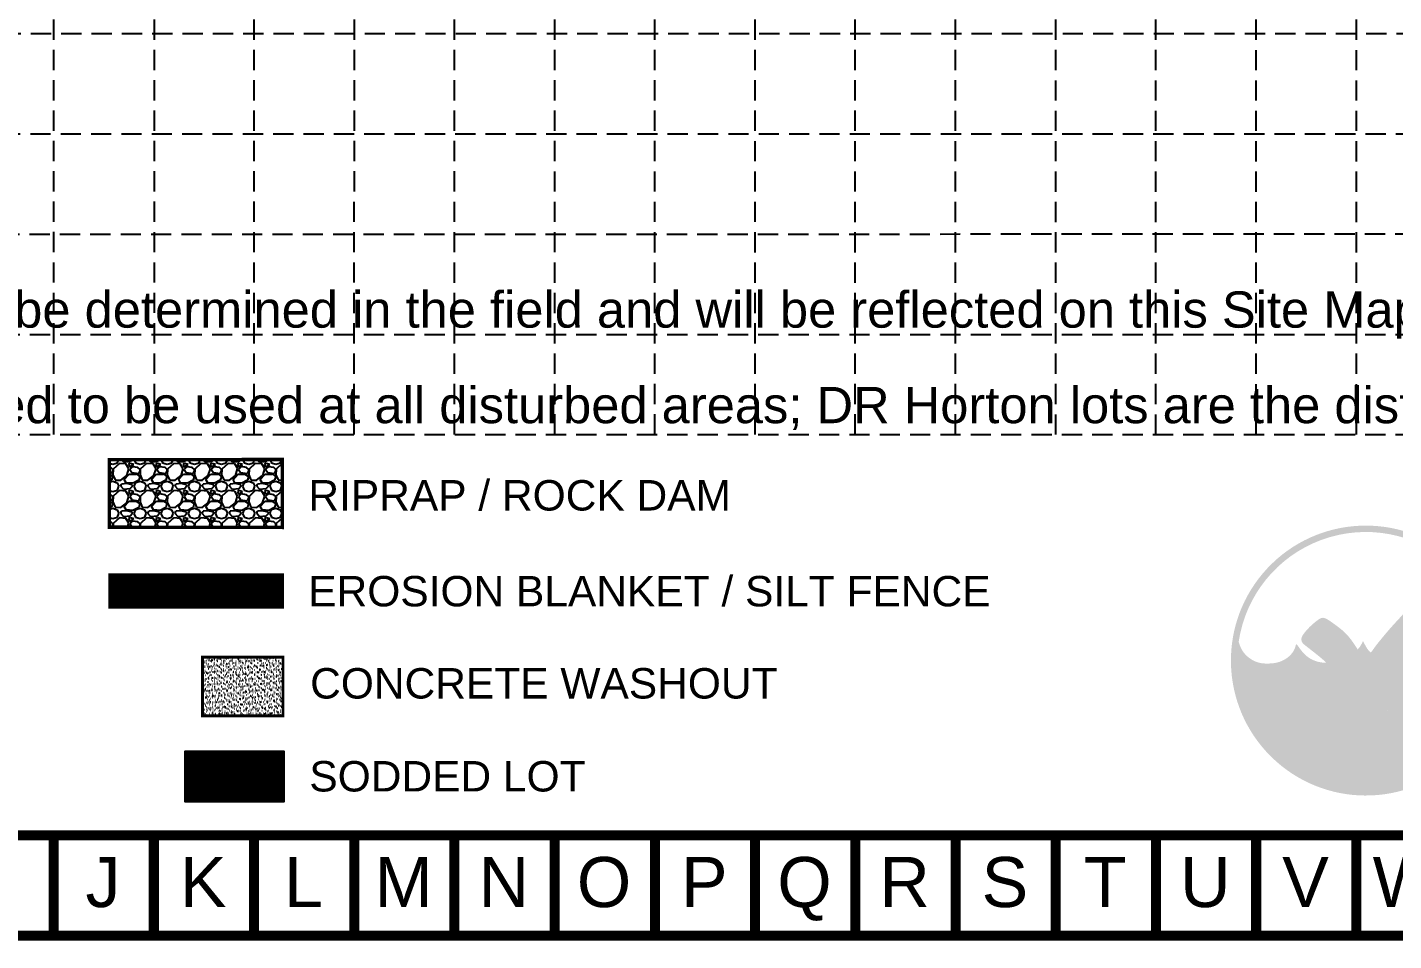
# Model space of a CAD drawing. Header units: feet. Extents: x 9681 to 12164, y 9191 to 13159.
# Drawn here: x 10287 to 11131, y 9191 to 9754 of the extents above; entities that cross this region are included whole.
import ezdxf
from ezdxf.enums import TextEntityAlignment as Align

# ---------------------------------------------------------------- set-up
doc = ezdxf.new("R2010")
doc.units = ezdxf.units.FT
doc.header["$MEASUREMENT"] = 0
doc.linetypes.add('ACAD_ISO02W100', pattern=[15, 12, -3])
doc.linetypes.add('DASHED', pattern=[0.75, 0.5, -0.25])
for name, color, linetype in [('BASE', 7, 'Continuous'), ('GRID', 254, 'DASHED'), ('LEGEND', 7, 'Continuous'), ('LOGO', 7, 'Continuous')]:
    doc.layers.add(name, color=color, linetype=linetype)
doc.styles.add("L200'", font='ARIAL.TTF', dxfattribs={"height": 0.001968503937008})
doc.styles.add('LOGO1', font='Rockeb.TTF', dxfattribs={"height": 25})
doc.styles.get("Standard").update_dxf_attribs({"font": 'ARIAL.TTF'})

# ---------------------------------------------------------------- blocks, each defined once
blk = doc.blocks.new('new logo')
at = {"layer": 'LOGO'}
h = blk.add_hatch(color=170, dxfattribs=at)
h.paths.add_polyline_path([(67.43436669341696, 44.06495050375229), (66.81727031464757, 44.70167314117548), (66.34759300670575, 45.24871552113716), (65.95874712728695, 45.76277899560289), (65.54078662706208, 46.40050941648764), (65.08612476668773, 47.19492139836989), (64.70113373003574, 47.94422620974046), (64.44141546083708, 48.47074545438991), (64.18003349695849, 49.01998634387367), (63.92098936547465, 49.58261258440202), (63.6682845934565, 50.14928788218049), (63.30552985964837, 50.98953756014684), (62.89859761464729, 52.00243083117616), (62.60400666336646, 52.78175668539184), (62.42417668476132, 53.26591190984448), (62.24678750192613, 53.74665256926652), (62.06786332863993, 54.22911497861305), (61.88342837862567, 54.71843545258378), (61.68950686567321, 55.2197503059967), (61.4827813413195, 55.73694226147975), (61.26256770815707, 56.26887967291231), (61.02884020654878, 56.81317730207501), (60.78157307685962, 57.36744991067597), (60.52074055945874, 57.92931226046053), (60.24631689470964, 58.49637911316206), (59.95827632297982, 59.06626523051099), (59.65659308463501, 59.63658537425088), (59.3416321735842, 60.20484373026582), (59.01532159789453, 60.76810218123236), (58.6799801192025, 61.32331203391432), (58.3379264991172, 61.86742459515189), (57.9914794992541, 62.39739117173454), (57.64295788122798, 62.91016307050261), (57.29468040666574, 63.40269159823174), (56.94896583717944, 63.87192806175513), (56.60723359717987, 64.31598082444403), (56.26730576222268, 64.73758647593519), (55.92610507067366, 65.14063866240346), (55.58055426086842, 65.52903103006852), (55.22757607117396, 65.90665722511926), (54.9126051837896, 66.22792855343505), (53.98474923276208, 66.22392463968349), (52.91935473147748, 66.33375111955394), (52.04874471761245, 66.4993716715878), (51.45011962709592, 66.64023227897499), (50.85193002856155, 66.81070941426977), (50.26481018131447, 67.01079234973318), (49.40992799193167, 67.35157784155643), (48.3329395550372, 67.91026301180835), (47.34101233286085, 68.55542070056424), (46.46296196937502, 69.26102107178544), (45.68643649099863, 70.02079119136823), (45.01202490568178, 70.79153725351765), (44.44008028801755, 71.52497525594475), (43.97886091477088, 72.15986743717161), (43.60347455952439, 72.68781708521738), (43.41620928306976, 72.94944009090233), (43.24774262082501, 73.17938984119965), (43.09743982611418, 73.37507449544043), (42.9646661522558, 73.53390221296259), (42.84878685255018, 73.65328115311956), (42.74916718031105, 73.73061947525261), (42.66479761842852, 73.76431490947962), (42.59316956812121, 73.7567234689944), (42.53139966018414, 73.71119073776094), (42.47660452541622, 73.6310622997409), (42.42590079461446, 73.5196837389), (42.37640509857643, 73.38040063919942), (42.32523406810016, 73.21655858460429), (42.18740513615103, 72.75888563756033), (41.9561405499642, 72.09962313388846), (41.66608672612888, 71.46126635301924), (41.36256217905955, 70.91088931154997), (40.98234426668064, 70.34156167859325), (40.52959921450034, 69.77016933868441), (40.00710580747565, 69.20913366960873), (39.42073781525401, 68.67318155444761), (38.76733691974717, 68.16520233464908), (38.06020221094273, 67.69536139802466), (37.31141319165186, 67.27180832507686), (36.53086855624228, 66.9013660366739), (35.7266652119053, 66.59112174628109), (34.8775898898285, 66.33766254426297), (33.96471368767628, 66.13898742422887), (32.9696955435727, 65.99329355418975), (31.88552928309441, 65.89972003686813), (30.76230547830553, 65.86273758586069), (29.64758253108041, 65.886090426044), (28.59288020978843, 65.97300087012624), (27.62092577485564, 66.12788351642136), (26.70698802858133, 66.3583279528583), (25.82758973239296, 66.67162418715145), (24.95177438938353, 67.07839124410654), (24.07515788133036, 67.58058168412566), (23.20857836784927, 68.17938713089006), (22.36391152967511, 68.8763094930971), (21.7616092695706, 69.46828349712935), (21.36769293559285, 69.89325159939867), (20.98402724501648, 70.35748361600162), (20.60977056628674, 70.87530425656485), (20.24408126783506, 71.46103823074264), (19.88611771809662, 72.12901024816485), (19.53503828550737, 72.8935450184745), (19.19000133850624, 73.76896725131971), (18.85016524552902, 74.76960165632786, -0.5957293136125847), (106.2760018091266, 106.7690969764611), (106.9679614989142, 107.4753717020492), (107.5327926264651, 108.0469837077307), (108.124928434447, 108.6401773555095, 37.93689005444305), (112.2907738164504, 104.5271438098485), (112.0546076328307, 104.2433409431268), (111.5731487816534, 103.6578336487268), (111.0873445282813, 103.0594449152591), (110.6126561216261, 102.4669366033749, -0.1464490997537612), (123.5658980036522, 75.0115671436976), (123.3349923606713, 74.47376829140873), (123.1291051774695, 73.97188437763369), (122.9433322335571, 73.50344305051613), (122.7727693084335, 73.06597195819793), (122.5123845942693, 72.40147500678552), (122.2195395709546, 71.71963953517505), (121.8957323383262, 71.10101739245839), (121.5237119631842, 70.52655194987696), (121.1120833209235, 70.00057737901193), (120.6583746577888, 69.507074021287), (120.15464929184, 69.02581192192497), (119.6161603830326, 68.56842091936846), (119.0420197112352, 68.13515120280962), (118.4369654662469, 67.73157477249347), (117.8062374313091, 67.3634495545318), (117.1494093773818, 67.03227123339276), (116.4671469577158, 66.73978949165434), (115.7601364393429, 66.48761029899576), (115.0306805711897, 66.27747441220784), (114.2757117860822, 66.10669382007117), (113.5036154913782, 65.97449770333924), (112.7173679294679, 65.87885508456277), (111.9171135744071, 65.81808749420216), (111.1145759637656, 65.796209711335), (110.2926843491149, 65.81749151192955), (109.4438866150237, 65.88697564290717), (108.5592379990756, 66.01003968852433), (107.6559564733101, 66.18992765825325), (106.7546399369435, 66.42984721920612), (105.8779007880649, 66.73241414725732), (105.0505526879971, 67.09819889583792), (104.2599800678055, 67.53461090203153), (103.5049819851237, 68.03966156371558), (102.7780132208396, 68.61410760003942), (102.0708276406548, 69.25921263170815), (101.3959926163454, 69.95666617422135), (100.7782775780731, 70.67606369508471), (100.2440906352645, 71.38384965795733), (99.83080780760123, 72.0234222075533), (99.54859959119621, 72.51562396157593), (99.39520320410048, 72.78967265948302), (99.25793088232251, 73.03217780000861), (99.13411420205595, 73.2378632136269), (99.02108473956305, 73.401452730616), (98.91617407108893, 73.51767018131213), (98.8169408747766, 73.58297920914278), (98.72185223633616, 73.60080270994654), (98.62960234337062, 73.57630339266143), (98.53888538348376, 73.51464396622744), (98.44839554427756, 73.42098713958094), (98.35682701335786, 73.30049562166616), (98.26287397832606, 73.15833212141877), (98.1652306267796, 72.9996593477745), (98.06261952859307, 72.82891193461546), (97.79983968486118, 72.39079616507328), (97.42327894307508, 71.80553211346407), (96.9312777515288, 71.14344193540917), (96.40926811780294, 70.54934242615306), (95.93412035989692, 70.06345094723775), (95.40824280853374, 69.58066275045306), (94.83537818133371, 69.11040134850691), (94.20692182474816, 68.64871508821346), (93.51950436091823, 68.19455109088469), (92.75406026929855, 67.73695848420076), (91.90117558088293, 67.27553909696726), (90.95032292370638, 66.85397279983155), (90.07647782476276, 66.57111373836656), (89.39382962908115, 66.38902740274668), (88.62141737041605, 66.22333800502994), (87.78423330278727, 66.08293933246938), (87.59057393187456, 65.60777853226546), (87.3753746857553, 65.06713114382197), (87.13245380379539, 64.44801874827276), (86.86338529637125, 63.75526875819214), (86.57184078500437, 62.998549351198), (86.2614918912019, 62.18752870482037), (85.93601023648502, 61.33187499675265), (85.59906744238714, 60.44125640467875), (85.25433513039641, 59.52534110599261), (84.90548492201673, 58.59379727841343), (84.55606134417532, 57.65609807038112), (84.2091005451449, 56.72093651322773), (83.8675115786195, 55.79681060898379), (83.53420349828001, 54.89221835999744), (83.21208535781577, 54.01565776830104), (82.90406621090123, 53.17562683606582), (82.61305511121752, 52.38062356543943), (82.34196111244462, 51.63914595857064), (82.09252175293122, 50.95739864046536), (81.86178850970825, 50.33241272759741), (81.64564134445098, 49.7589259592617), (81.32963430755916, 48.94886293952462), (80.9412426263749, 48.06105599693488), (80.54037206296083, 47.28885896313069), (80.09592498895096, 46.5810959206682), (79.62133804389664, 45.93962171778718), (79.12756072025407, 45.35785767002606), (78.60977001874537, 44.81173218146557), (78.0957882302973, 44.31956637071904), (77.57382638054932, 43.87398496828868), (77.0357597050702, 43.47334619232417), (76.48194786247095, 43.12228223224973), (75.90124655604237, 42.81417741467305), (75.3106815282133, 42.55154280236312), (74.58366328760222, 42.28216008004922), (73.73908163168099, 42.05437331524517), (72.97053126229346, 41.93723094778763), (72.24918366707865, 41.93159571371704), (71.55494511044384, 42.03646270485237), (70.87218960120978, 42.22203190639307), (70.06471900157179, 42.49513914490707), (69.36462657246483, 42.76622440454949), (68.67384260157215, 43.10731365066789), (68.0442108860004, 43.53242614326422)])
h.paths.add_polyline_path([(71.75783472236084, 72.04206697911447), (70.70049310291822, 73.89511549806943), (70.06608235929053, 75.22801285548928), (69.69194860993228, 74.28523172807402), (68.66713680480507, 72.59473187652603), (67.850266856793, 71.67209925217195), (67.9474074481147, 71.51096224118541), (68.11238292841989, 71.23827576818113), (68.26649697462508, 70.98747899707817), (68.41109201880249, 70.75924264153785), (68.54751049296983, 70.55423741532064), (68.67704397847876, 70.37266656501609), (68.80078065388147, 70.21286346861639), (68.91975784705497, 70.0726940369892), (69.03501288585986, 69.9500241809921), (69.14758309817643, 69.84271981147543), (69.25850581186532, 69.74864683931028), (69.36881835478712, 69.66567117535025), (69.47955805482488, 69.59165873044944), (69.59156901126656, 69.52478028442061), (69.70492240915104, 69.46442609284867), (69.81949620490661, 69.41029128028048), (69.93516835500478, 69.3620709712504), (70.05181681589484, 69.31946029029396), (70.16931954403539, 69.28215436195741), (70.28755449587226, 69.24984831077748), (70.40639962786437, 69.22223726128878), (70.52567187938283, 69.19908747527042), (70.64494412151444, 69.1804497634353), (70.7637282082433, 69.1664460737374), (70.88153599358074, 69.15719835412455), (70.99787933152011, 69.1528285525495), (71.11227007604515, 69.1534586169627), (71.22422008117414, 69.15921049531464), (71.33324120090253, 69.17020613555701), (71.43903851308852, 69.1865471609807), (71.54208999110216, 69.20825389624633), (71.64306683217809, 69.23532634135617), (71.74264023352437, 69.26776449630322), (71.84148139238494, 69.30556836109159), (71.94026150598057, 69.3487379357217), (72.03965177154956, 69.39727322018929), (72.14032338632887, 69.45117421450433), (72.24280517434593, 69.51049173123334), (72.34705646696818, 69.57547983326789), (72.45289422233806, 69.64644339605266), (72.56013539865181, 69.72368729507588), (72.66859695405896, 69.80751640578043), (72.77809584672511, 69.89823560363229), (72.8884490348193, 69.99614976408779), (72.99947347651346, 70.10156376261341), (73.11119969287023, 70.21491458401296), (73.22451245653164, 70.33716765050342), (73.2995113275544, 70.42267640194606), (72.52237915315533, 71.08303327204095)], flags=17)
blk.add_hatch(color=240, dxfattribs=at).paths.add_polyline_path([(117.7275464865586, 117.3027082276994), (118.856122858432, 118.1622653920398), (119.8175370652333, 118.8788077423613), (120.630613527794, 119.4688287864882), (121.3141766669458, 119.9488220322447), (121.887050903521, 120.3352809874572), (122.3680606583507, 120.6446991599494), (122.7760303522674, 120.893570057547), (123.1297844061022, 121.0983871880733), (123.4457268136922, 121.2734591501921), (123.7305798608924, 121.4243549059119), (123.9886454065629, 121.5544585080798), (124.2242253095635, 121.6671540095417), (124.4416214287543, 121.7658254631443), (124.645135622995, 121.8538569217338), (124.8390697511454, 121.9346324381575), (125.0277256720659, 122.0115360652617), (125.2145255528055, 122.0872760623933), (125.3993727931717, 122.1618575149053), (125.5812911011602, 122.234609714651), (125.7593041847688, 122.3048619534844), (125.9324357519937, 122.3719435232587), (126.0997095108316, 122.4351837158276), (126.2601491692787, 122.4939118230444), (126.4127784353319, 122.5474571367632), (126.5569261086302, 122.5953115451744), (126.6931413553826, 122.6376173218184), (126.8222784334409, 122.6746793365725), (126.9451916006569, 122.7068024593136), (127.0627351148819, 122.7342915599192), (127.175763233967, 122.7574515082672), (127.2851302157646, 122.7765871742343), (127.3916903181256, 122.7920034276974), (127.4960944023863, 122.8039746515471), (127.5981797438179, 122.8126532807217), (127.6975802211762, 122.8181612631721), (127.7939297132164, 122.820620546849), (127.8868620986945, 122.820153079704), (127.9760112563667, 122.8168808096874), (128.061011064988, 122.81092568475), (128.1414954033139, 122.8024096528434), (128.2171693413858, 122.7914241749303), (128.2880227143891, 122.777938764023), (128.354116548793, 122.7618924461462), (128.4155118710688, 122.7432242473247), (128.4722697076865, 122.7218731935825), (128.5244510851164, 122.697778310944), (128.5721170298294, 122.6708786254345), (128.6153285682951, 122.6411131630782), (128.6541670660097, 122.6083904619811), (128.6887952445701, 122.5724971085757), (128.7193961645978, 122.5331892013773), (128.7461528867161, 122.4902228388999), (128.7692484715464, 122.4433541196574), (128.7888659797108, 122.3923391421651), (128.805188471832, 122.3369340049375), (128.8183990085321, 122.2768948064879), (128.8285992911996, 122.2121300830623), (128.8355655842944, 122.1431581218276), (128.8389927930423, 122.0706496476807), (128.8385758226686, 121.9952753855199), (128.8340095784005, 121.9177060602423), (128.8249889654632, 121.8386123967453), (128.8112088890823, 121.7586651199266), (128.7923642544849, 121.6785349546833), (128.7681601348433, 121.5985775899846), (128.7383422751181, 121.5178885710824), (128.7026665882169, 121.4352484073006), (128.6608889870466, 121.3494376079612), (128.6127653845153, 121.259236682389), (128.5580516935308, 121.1634261399059), (128.4965038269989, 121.0607864898364), (128.427877697829, 120.9500982415031), (128.3518885424427, 120.830456938297), (128.2680888913232, 120.702218259881), (128.1759905984682, 120.5660529199849), (128.0751055178774, 120.4226316323384), (127.9649455035485, 120.2726251106725), (127.8450224094795, 120.1167040687168), (127.7148480896686, 119.9555392202012), (127.5739343981146, 119.7898012788562), (127.4208880677433, 119.6191548878166), (127.2506953471919, 119.439240407837), (127.0574373640243, 119.2446921290758), (126.8351952458058, 119.0301443416919), (126.5780501201003, 118.7902313358452), (126.2800831144727, 118.519587401694), (125.9353753564876, 118.212846829398), (125.5380079737093, 117.8646439091154), (125.0847538047787, 117.4716996396829), (124.5831525326367, 117.0390818546446), (124.0434355513021, 116.573945096223), (123.4758342547917, 116.0834439066393), (122.8905800371231, 115.5747328281157), (122.297904292315, 115.0549664028733), (121.7080384143838, 114.5312991731342), (121.1312137973477, 114.0108856811202), (120.5753530254802, 113.4991629051244), (120.0391434440805, 112.9946975677256), (119.5189635887019, 112.4943388275747), (119.0111919948999, 111.9949358433221), (118.512207198229, 111.4933377736176), (118.0183877342437, 110.9863937771123), (117.5261121384985, 110.4709530124555), (117.0317589465482, 109.943864638299), (116.5325917186848, 109.4028925532109), (116.0294141141492, 108.8494596154325), (115.5239148169219, 108.2859034231245), (115.0177825109816, 107.7145615744462), (114.512705880307, 107.1377716675582), (114.0103736088782, 106.55787130062), (113.5124743806737, 105.9771980717919), (113.0206968796724, 105.398089579233), (112.535773019558, 104.8215613895478), (112.0546076328235, 104.2433409431114), (111.5731487816682, 103.6578336487437), (111.087344528289, 103.0594449152644), (110.5931429348845, 102.4425801514926), (110.0864920636517, 101.8016447662478), (109.5633399767888, 101.1310441683494), (109.0196347364944, 100.4251837666165), (108.4528520536541, 99.68055490148154), (107.8665782339146, 98.90199263982694), (107.2659272316107, 98.09641798014735), (106.6560130010771, 97.27075192093707), (106.041949496648, 96.43191546069195), (105.4288506726588, 95.58682959790625), (104.8218304834441, 94.74241533107462), (104.2260028833388, 93.90559365869251), (103.6450933100737, 93.08135395497999), (103.0772731349623, 92.2669590970622), (102.5193252127148, 91.4577403377894), (101.9680323980407, 90.64902893001238), (101.4201775456498, 89.83615612658176), (100.8725435102519, 89.01445318034769), (100.3219131465568, 88.1792513441606), (99.76506930927373, 87.32588187087154), (99.20011762252645, 86.45164430202357), (98.63045478808955, 85.56171133392846), (98.06080027715238, 84.66322395159091), (97.49587356090352, 83.76332314001539), (96.9403941105311, 82.86914988420631), (96.39908139722446, 81.98784516916822), (95.87665489217237, 81.12654997990532), (95.37783406656231, 80.29240530142249), (94.9057816356984, 79.49028695228677), (94.4574332913395, 78.71601008531499), (94.02816796935967, 77.96312468688703), (93.61336460563268, 77.22518074338282), (93.20840213603184, 76.49572824118198), (92.80865949643062, 75.76831716666429), (92.40951562270382, 75.03649750620951), (92.00634945072402, 74.2938192461974), (91.59635460365935, 73.53676183657637), (91.18398345385448, 72.77352258156918), (90.77550306094767, 72.01522824896841), (90.3771804845778, 71.27300560656496), (89.99528278438304, 70.55798142215119), (89.63607702000206, 69.88128246351818), (89.30583025107393, 69.25403549845802), (89.01080953723573, 68.68736729476308), (88.75475175398564, 68.18732075681453), (88.53127304025173, 67.73960333535908), (88.33145935082166, 67.32483861773281), (88.14639664048096, 66.92365019127243), (87.96717086401762, 66.5166616433145), (87.78486797621825, 66.08449656119501), (87.59057393187051, 65.6077785322511), (87.37537468576011, 65.06713114381894), (87.13245380379628, 64.44801874828043), (86.86338529637261, 63.75526875819987), (86.57184078500377, 62.99854935118558), (86.26149189120565, 62.18752870484765), (85.93601023649326, 61.33187499679474), (85.59906744238144, 60.44125640463685), (85.25433513038591, 59.52534110598192), (84.90548492202183, 58.59379727843982), (84.55606134416526, 57.65609807037642), (84.20910054513502, 56.72093651318284), (83.86751157861364, 55.79681060900746), (83.53420349828001, 54.89221835999744), (83.21208535781577, 54.01565776830104), (82.90406621090123, 53.17562683606582), (82.61305511121752, 52.38062356543943), (82.34196111244462, 51.63914595857064), (82.09252175293197, 50.95739864046838), (81.8617885097039, 50.33241272759137), (81.64564134445249, 49.75892595926027), (81.4399602188698, 49.23167607479544), (81.24062509464824, 48.74540081351763), (81.04351593348017, 48.29483791474697), (80.8445126970584, 47.87472511780437), (80.63949534707427, 47.47980016200992), (80.42522130584528, 47.10548628511476), (80.20195783818424, 46.74994871858988), (79.97084966952849, 46.4120381923376), (79.73304152531583, 46.09060543625885), (79.48967813098315, 45.78450118025556), (79.24190421196806, 45.49257615422941), (78.99086449370807, 45.21368108808169), (78.73770370164038, 44.94666671171449), (78.48326390585913, 44.69059562563495), (78.22717655508339, 44.44537791277162), (77.96877044269002, 44.21113552665973), (77.70737436205489, 43.98799042083338), (77.44231710655389, 43.77606454882772), (77.17292746956284, 43.57547986417708), (76.89853424445882, 43.38635832041636), (76.61846622461766, 43.20882187107959), (76.33244882693435, 43.04296198178361), (76.04179396238203, 42.88874816647122), (75.7482101654521, 42.74611945116668), (75.45340597063831, 42.61501486189507), (75.15908991243117, 42.49537342468051), (74.86697052532335, 42.38713416554729), (74.57875634380659, 42.29023611052064), (74.29615590237415, 42.20461828562453), (74.02049128307635, 42.13027052852988), (73.75153875820025, 42.06738592349241), (73.48868814759331, 42.01620836641374), (73.23132927110103, 41.97698175319603), (72.97885194857076, 41.94994997974109), (72.73064599984875, 41.93535694195066), (72.48610124478127, 41.93344653572655), (72.24460750321475, 41.94446265697114), (72.00556476137741, 41.96839514149325), (71.76841367102057, 42.00421758473334), (71.53260505027869, 42.05064952203928), (71.29758971728518, 42.10641048875873), (71.06281849017242, 42.17022002023985), (70.82774218707533, 42.24079765183014), (70.59181162612629, 42.31686291887772), (70.35447762545914, 42.39713535673006), (70.11544525041805, 42.48074099855803), (69.87543655519015, 42.56843186882366), (69.63542784117315, 42.66136648981212), (69.39639540976523, 42.76070338380796), (69.15931556236413, 42.86760107309656), (68.92516460036782, 42.98321807996254), (68.69491882517374, 43.1087129266907), (68.46955453818066, 43.24524413556669), (68.24980396621831, 43.39361454176743), (68.03542303785268, 43.55320423204168), (67.82592360708252, 43.72303760603156), (67.62081752790536, 43.90213906337768), (67.41961665431924, 44.08953300372211), (67.2218328403232, 44.28424382670613), (67.02697793991493, 44.48529593197097), (66.83456380709288, 44.69171371915869), (66.64385821815819, 44.90364961390109), (66.45315263861721, 45.12576814579546), (66.26049445628064, 45.36386187042881), (66.06393105895842, 45.62372334338948), (65.86150983446021, 45.91114512026489), (65.65127817059505, 46.23191975664297), (65.43128345517377, 46.59183980811157), (65.1995730760057, 46.9966978302576), (64.95518677744631, 47.44976490377105), (64.70113373003153, 47.94422620974627), (64.44141546084322, 48.47074545437947), (64.18003349696315, 49.01998634386626), (63.9209893654736, 49.58261258440345), (63.668284593455, 50.1492878821863), (63.4259207079901, 50.71067594341134), (63.19789923615991, 51.25744047427476), (62.98689215282732, 51.78265728240654), (62.79025322397462, 52.28905058117356), (62.60400666336525, 52.78175668537725), (62.42417668476207, 53.26591190981914), (62.24678750192883, 53.74665256929983), (62.06786332862823, 54.22911497862105), (61.88342837862447, 54.71843545258407), (61.68950686568012, 55.21975030598952), (61.48278134132551, 55.73694226146134), (61.26256770815977, 56.26887967291119), (61.02884020654923, 56.8131773020725), (60.78157307685932, 57.36744991068013), (60.52074055945679, 57.9293122604677), (60.24631689470753, 58.49637911316869), (59.95827632297757, 59.06626523051729), (59.65659308463306, 59.63658537424784), (59.34163217358255, 60.20484373027323), (59.01532159790098, 60.76810218122413), (58.67998011920746, 61.32331203391162), (58.33792649911885, 61.86742459514583), (57.9914794992541, 62.39739117173733), (57.64295788123098, 62.91016307049655), (57.29468040666679, 63.40269159823341), (56.94896583718019, 63.87192806175896), (56.60723359717792, 64.31598082444762), (56.26730576222359, 64.7375864759319), (55.9261050706693, 65.14063866240818), (55.58055426086842, 65.5290310300735), (55.2275760711729, 65.90665722512429), (54.86409323993595, 66.27741089375722), (54.48702850550954, 66.64518568216901), (54.09330460624609, 67.01387523655647), (53.68082356150884, 67.38654423530383), (53.25140451470222, 67.76294148554769), (52.80784589023951, 68.14198682661163), (52.35294611253534, 68.5226000978208), (51.88950360600402, 68.90370113849923), (51.42031679505885, 69.28420978797018), (50.94818410411504, 69.6630458855588), (50.47590395758662, 70.0391292705882), (50.00648537882899, 70.4110705693207), (49.54377978696898, 70.77624355576317), (49.09184920007285, 71.13171279086045), (48.6547556362082, 71.47454283555705), (48.23656111344187, 71.80179825079736), (47.84132764984209, 72.11054359752555), (47.47311726347537, 72.39784343668713), (47.13599197240981, 72.66076232922555), (46.83286897533033, 72.89737235565048), (46.56208619339385, 73.10977567472995), (46.32083672837526, 73.30108196479597), (46.10631368204923, 73.47440090418132), (45.91571015619051, 73.63284217121839), (45.74621925257425, 73.77951544423946), (45.59503407297487, 73.91753040157654), (45.45934771916782, 74.04999672156322), (45.33674992270935, 74.17965823774782), (45.2264169342859, 74.30779540454532), (45.12792163436678, 74.43532283158842), (45.04083690342055, 74.56315512850861), (44.96473562191534, 74.6922069049383), (44.8991906703203, 74.82339277050946), (44.84377492910445, 74.95762733485364), (44.79806127873545, 75.09582520760294), (44.76165310508944, 75.23859612851243), (44.73427581566628, 75.38533035782692), (44.71568532337493, 75.53511328591483), (44.70563754112163, 75.68703030314389), (44.70388838181411, 75.84016679988252), (44.71019375835998, 75.99360816649838), (44.72430958366668, 76.14643979335969), (44.74599177064181, 76.29774707083408), (44.77524031145622, 76.4471031820242), (44.81303151533679, 76.59603248097002), (44.86058577077377, 76.74654711444543), (44.91912346625757, 76.90065922922423), (44.98986499027896, 77.06038097208065), (45.07403073132802, 77.22772448978878), (45.1728410778952, 77.40470192912275), (45.28751641847076, 77.59332543685647), (45.41903518230023, 77.79517587032498), (45.56740796164717, 78.0101089291054), (45.73240338952992, 78.23754902333758), (45.91379009896669, 78.47692056315873), (46.11133672297642, 78.72764795870825), (46.32481189457702, 78.9891556201244), (46.55398424678684, 79.260867957546), (46.79862241262545, 79.54220938111129), (47.05824459205352, 79.83232300359069), (47.3313672528085, 80.12922674828161), (47.61625642957048, 80.43065724111409), (47.91117815702013, 80.73435110801711), (48.21439846983814, 81.03804497492004), (48.52418340270444, 81.33947546775227), (48.8387989902991, 81.63637921244344), (49.15651126730328, 81.92649283492261), (49.47535872026781, 82.20767166028935), (49.79246964322187, 82.47824581032097), (50.10474478206734, 82.73666410596525), (50.40908488270492, 82.98137536816907), (50.70239069103423, 83.21082841788035), (50.98156295295778, 83.42347207604658), (51.24350241437489, 83.61775516361473), (51.48510982118717, 83.79212650153255), (51.70427027488391, 83.94557798766928), (51.90280629931225, 84.07927382758365), (52.08352477390927, 84.19492130375548), (52.24923257811026, 84.29422769866574), (52.40273659135158, 84.37890029479485), (52.54684369307001, 84.45064637462266), (52.68436076270159, 84.51117322063041), (52.81809467968193, 84.56218811529743), (52.95038450864351, 84.60509346936658), (53.08169805499585, 84.64007220662563), (53.2120353093442, 84.66700237912278), (53.34139626229558, 84.68576203890751), (53.46978090445403, 84.69622923802928), (53.59718922642596, 84.69828202853662), (53.72362121881661, 84.69179846247872), (53.84907687223136, 84.6766565919045), (53.9736782176905, 84.65286657821318), (54.09803544787397, 84.62096702020125), (54.22288079587558, 84.58162862601492), (54.34894649478987, 84.53552210380064), (54.47696477771051, 84.48331816170526), (54.60766787773295, 84.42568750787507), (54.74178802795025, 84.3633008504564), (54.88005746145695, 84.29682889759565), (55.023554187304, 84.22639359259034), (55.17473931836494, 84.14992181934488), (55.33641974347116, 84.06479169691335), (55.51140235145363, 83.96838134435103), (55.70249403114318, 83.85806888071312), (55.91250167136956, 83.73123242505457), (56.14423216096419, 83.58525009642989), (56.40049238875743, 83.41750001389423), (56.68312791383457, 83.22622880619889), (56.9901389762968, 83.01315714087693), (57.31856448650024, 82.78087419515799), (57.66544335480027, 82.53196914627173), (58.02781449155314, 82.26903117144721), (58.40271680711409, 81.99464944791387), (58.78718921183891, 81.71141315290157), (59.17827061608419, 81.42191146363916), (59.57317873043488, 81.1282316322839), (59.96984646639984, 80.83045321070304), (60.36638553571825, 80.52815382569213), (60.76090765012812, 80.22091110404486), (61.15152452136923, 79.90830267255652), (61.53634786117956, 79.58990615802202), (61.91348938129804, 79.26529918723648), (62.28106079346384, 78.93405938699453), (62.63768656266215, 78.59578867782801), (62.98404216687008, 78.25018615521458), (63.32131583730984, 77.89697520837038), (63.65069580520515, 77.53587922651002), (63.97337030177866, 77.1666215988484), (64.29052755825393, 76.78892571460105), (64.60335580585436, 76.40251496298316), (64.91304327580204, 76.00711273321025), (65.22025472228717, 75.6030677709222), (65.52356099136455, 75.19323024746238), (65.82100945205454, 74.78107569060045), (66.11064747337849, 74.37007962810488), (66.39052242435665, 73.9637175877447), (66.65868167401088, 73.5654650972889), (66.91317259136085, 73.17879768450626), (67.15204254542789, 72.80719087716608), (67.37388808240246, 72.45365273403007), (67.57950245715139, 72.11932143783548), (67.77022810171223, 71.8048677023128), (67.94740744812056, 71.51096224119124), (68.11238292841477, 71.23827576820095), (68.26649697462943, 70.98747899707297), (68.41109201880295, 70.75924264153647), (68.54751049297073, 70.55423741532175), (68.67704397847606, 70.3726665650144), (68.8007806538806, 70.21286346861726), (68.91975784705332, 70.07269403699033), (69.0350128858621, 69.95002418099124), (69.14758309817569, 69.84271981147897), (69.25850581186185, 69.74864683931276), (69.36881835478923, 69.6656711753505), (69.47955805482562, 69.59165873045109), (69.59156901127, 69.52478028442036), (69.70492240914609, 69.46442609285066), (69.81949620490661, 69.41029128028023), (69.93516835500598, 69.36207097124847), (70.05181681589784, 69.31946029029453), (70.16931954403569, 69.28215436195691), (70.28755449587302, 69.24984831077501), (70.40639962786437, 69.22223726128796), (70.52567187938642, 69.19908747526955), (70.64494412151414, 69.1804497634353), (70.763728208246, 69.16644607373684), (70.88153599357999, 69.1571983541248), (70.99787933151426, 69.1528285525495), (71.11227007604741, 69.1534586169627), (71.2242200811776, 69.15921049531495), (71.33324120090313, 69.17020613555725), (71.43903851309392, 69.18654716098213), (71.54208999110831, 69.20825389624798), (71.64306683217418, 69.23532634135452), (71.74264023352272, 69.26776449630268), (71.84148139238224, 69.30556836109133), (71.94026150598253, 69.34873793572115), (72.03965177155254, 69.39727322019145), (72.1403233863227, 69.45117421450323), (72.2428051743446, 69.51049173123249), (72.34705646696187, 69.57547983326401), (72.45289422234197, 69.64644339605822), (72.56013539865076, 69.723687295077), (72.66859695405596, 69.80751640578043), (72.77809584672346, 69.89823560363033), (72.88844903482081, 69.99614976408692), (72.9994734765139, 70.101563762612), (73.11119969286753, 70.21491458401545), (73.2245124565336, 70.33716765050676), (73.340510103062, 70.46942049364407), (73.46029096800268, 70.61277064498572), (73.58495338690443, 70.76831563609), (73.71559569531809, 70.93715299851533), (73.85331622879232, 71.12038026382031), (73.99921332287721, 71.31909496356263), (74.15432429604716, 71.53413040874128), (74.31944239847087, 71.76526302811217), (74.49529986324391, 72.01200502987199), (74.68262892345997, 72.27386862221692), (74.8821618122136, 72.55036601334312), (75.09463076259829, 72.84100941144688), (75.32076800770935, 73.14531102472472), (75.56130578064, 73.46278306137194), (75.8168297639008, 73.79310603711544), (76.08733943766444, 74.1366336977958), (76.37268773151916, 74.49388809678462), (76.67272757505367, 74.86539128745292), (76.9873118978556, 75.25166532317053), (77.31629362951413, 75.65323225730936), (77.65952569961809, 76.07061414324019), (78.01686103775484, 76.50433303433374), (78.3883278069768, 76.95478206662466), (78.77465510419167, 77.42183870680478), (79.17674725977005, 77.9052515042296), (79.59550860408368, 78.40476900825485), (80.03184346750379, 78.92013976823554), (80.4866561804015, 79.45111233352799), (80.96085107314728, 79.99743525348771), (81.45533247611301, 80.55885707746981), (81.97000572906336, 81.1345235844602), (82.50078020933817, 81.72116947196602), (83.04256630367298, 82.31492666712464), (83.59027439880104, 82.91192709707354), (84.13881488145717, 83.5083026889503), (84.6830981383755, 84.10018536989173), (85.21803455629008, 84.68370706703575), (85.7385345219351, 85.2549997075194), (86.24098056664603, 85.81135581976184), (86.72764380016343, 86.35471033730818), (87.2022674768278, 86.88815879498537), (87.66859485097935, 87.41479672762065), (88.13036917696022, 87.93771967004105), (88.59133370911152, 88.4600231570733), (89.05523170177318, 88.98480272354396), (89.52580640928734, 89.51515390428142), (90.00639391561799, 90.05376264850375), (90.49870162322395, 90.60167656300021), (91.00402976418681, 91.15953366895377), (91.52367857058961, 91.7279719875458), (92.05894827451391, 92.30762953995827), (92.61113910804144, 92.89914434737332), (93.18155130325509, 93.50315443097233), (93.77148509223645, 94.12029781193749), (94.38116307849384, 94.75039245335878), (95.00649735123685, 95.3899760859565), (95.64232237110241, 96.03476638235867), (96.28347259872662, 96.6804810151935), (96.9247824947449, 97.32283765708956), (97.56108651979378, 97.95755398067536), (98.1872191345096, 98.58034765857806), (98.79801479952829, 99.18693636342675), (99.38963166085942, 99.77429788085522), (99.96352260600865, 100.3444504485207), (100.5224642078564, 100.9006724170863), (101.0692330392804, 101.4462421372151), (101.6066056731611, 101.9844379595706), (102.1373586823776, 102.5185382348155), (102.6642686398092, 103.0518213136129), (103.1901121183357, 103.5875655466266), (103.7173554118805, 104.1284466686313), (104.2472236985486, 104.6747299508536), (104.7806318774878, 105.226078048632), (105.3184948478471, 105.7821536173051), (105.8617275087754, 106.3426193122122), (106.4112447594215, 106.907137788691), (106.9679614989335, 107.4753717020811), (107.5327926264607, 108.0469837077203), (108.1061548148852, 108.6213701972194), (108.6864718320205, 109.1968625072762), (109.2716692194148, 109.7715257108588), (109.8596725186147, 110.343424880936), (110.4484072711681, 110.9106250904779), (111.0357990186222, 111.4711914124526), (111.6197733025242, 112.0231889198292), (112.1982556644214, 112.5646826855767), (112.7718046070602, 113.0957229415671), (113.3515104779775, 113.6243005552865), (113.9510965859099, 114.1603915531237), (114.5842862395931, 114.7139719614684), (115.2648027477636, 115.2950178067093), (116.0063694191575, 115.913505115235), (116.8227095625102, 116.5794099134354)])
at = {"layer": 'LOGO', "style": 'LOGO1'}
for s, height, width, p in [('SWPPP', 31.32402216971279, 1.115, (136.9594672268489, 67.04660064738962)), ('www.swppp.com', 18.11183565668773, 0.77, (135.0078717796482, 33.35154233193424))]:
    blk.add_text(s, height=height, dxfattribs=dict(at, width=width)).set_placement(p)

msp = doc.modelspace()

# ---------------------------------------------------------------- hatches: boundary and pattern name
at = {"layer": 'BASE'}
h = msp.add_hatch(dxfattribs=at)
h.set_pattern_fill('AR-SAND', color=30, scale=1.453626323196146, style=0)
h.set_pattern_definition([(37.50000000000001, (11625.46092333501, 9220.250801257549), (-0.09156880353464783, 2.800881750797538), [0, -2.209512011258142, 0, -2.471164749433449, 0, -2.362142775193738]), (7.499999999999999, (11625.46092333501, 9220.250801257549), (2.572594004956516, 4.102345808322378), [0, -1.19197358502084, 0, -1.99146806277872, 0, -0.7631538196779767]), (327.5, (11623.67296295747, 9220.250801257549), (4.526798584409026, 0.008226149185707526), [0, -0.726813161598073, 0, -2.616527381753063, 0, -3.416021859510944]), (317.5, (11623.67296295747, 9220.250801257549), (4.369784763266538, 1.275812304414473), [0, -0.3634065807990365, 0, -1.715279061371453, 0, -1.962395536314797])])
h.paths.add_polyline_path([(10445.16224714503, 9329.27277549726), (10445.16224714503, 9365.613433577164), (10395.39586619536, 9365.613433577164), (10395.39586619536, 9329.27277549726)])
at = {"layer": 'LEGEND', "linetype": 'ACAD_ISO02W100'}
h = msp.add_hatch(dxfattribs=at)
h.set_pattern_fill('GRAVEL', color=240, scale=16.79476964677202, style=0)
h.set_pattern_definition([(228.0128, (9142.821708603853, 8597.663318143403), (-134.3581274836797, -151.1529493529329), [2.25950112919812, -223.6910148650855]), (184.9697, (9141.310179335642, 8595.98384117867), (201.5372534212607, 16.79462364995791), [3.877374878810964, -383.8599954388978]), (132.5103999999999, (9137.447382316888, 8595.647945785771), (167.947540584493, -184.7426117901609), [2.733986961258725, -270.6650450600067]), (267.2737, (9130.897422154647, 8591.44925337403), (16.79470276541752, 335.8953978894518), [3.530898780998057, -349.5589121397291]), (292.8337, (9130.72947445818, 8587.922351748206), (-83.97401459339511, 201.5371754978985), [3.462325736530289, -342.7707181700488]), (357.2737, (9132.073056029918, 8584.731345515342), (-335.8953978894518, 16.79470276541753), [3.530898780998057, -349.5589121397291]), (37.6942, (9135.59995765574, 8584.563397818862), (-218.3321287759981, -167.9475353246015), [4.669433010122376, -462.2734985171831]), (72.2553, (9139.29480697803, 8587.418508658828), (117.5635682845623, 369.4848689335147), [4.408425495041899, -436.4342751620748]), (121.4296, (9140.638388549774, 8591.617201070509), (-134.3582954652715, 218.3319220470723), [3.54285665698656, -350.7431953213713]), (175.2364, (9138.790963888625, 8594.640259606955), (184.7424820077117, -16.79462743976837), [4.044717963571371, -198.1910962411488]), (222.3974, (9134.760219173402, 8594.976154999915), (-201.5373592208458, -184.7423331337432), [5.230697416947852, -517.8394305575395]), (138.8141, (9147.524244104952, 8591.28130567761), (-117.5634370183273, 100.7685727588426), [1.785300808221513, -176.7455357785639]), (171.4692, (9146.180662533208, 8592.456939552845), (218.3319766019014, -33.58967214084021), [3.396523829054209, -336.2566652253093]), (225, (9142.821708603853, 8592.960782642283), (-1.864593995512201e-15, -16.79477484389589), [2.375133118216147, -21.37624844825427]), (203.1986, (9141.646074728578, 8594.976154999915), (83.97384371047568, 33.58956155106198), [1.279056066758864, -126.6260971503471]), (291.8014, (9140.470440853305, 8594.472311910476), (-16.79476814365103, 50.38431352546905), [1.808847075266287, -88.63375860959279]), (30.9638, (9141.142231639174, 8592.792834945805), (50.38427572509856, 33.58958100403856), [2.937892259540159, -94.99160340184365]), (161.5651, (9143.661447086191, 8594.304364213996), (33.58954659243273, -16.79474282926521), [2.124387207389842, -50.98534336166513]), (16.38950000000001, (9130.72947445818, 8594.472311910476), (167.9477333895427, 50.38418650338819), [2.976033181408001, -294.6280407240262]), (70.3462, (9133.58458529813, 8595.312050392813), (-67.17899876779133, -184.7425019815067), [2.496727250458776, -247.1754771575597]), (293.1986, (9143.661447086191, 8597.663318143403), (-33.58956155106198, 83.97384371047568), [2.558095338748082, -125.3470578783579]), (343.6105, (9144.669133265, 8595.312050392813), (-167.9477333895427, 50.38418650338822), [2.976033181407979, -294.6280407240235]), (339.444, (9130.72947445818, 8584.059554729483), (-83.97387921252519, 33.58947205436679), [2.869890237240402, -140.6246888038583]), (294.7751, (9133.416637601662, 8583.051868550669), (-83.97371705403195, 184.742523583492), [2.404641528485501, -238.0598640102279]), (66.80140000000002, (9143.82939478266, 8580.868548496557), (33.589561551062, 83.97384371047568), [2.558095338748081, -125.3470578783578]), (17.35400000000001, (9144.837080961468, 8583.219816247147), (-218.3320393183025, -67.17898625379641), [2.81532403065804, -278.7163232705119]), (69.444, (9135.59995765574, 8580.868548496557), (-33.58947205436684, -83.97387921252518), [1.434945118620203, -142.0596339224786]), (101.3098999999996, (9142.821708603853, 8580.868548496557), (-16.79472987947162, 67.17909122063365), [0.8563653042889027, -84.7804842252246]), (165.9638, (9142.653760907386, 8581.708286978894), (50.38431811008797, -16.79473702060164), [3.462325736530286, -65.78427296792367]), (186.009, (9139.29480697803, 8582.54802546123), (167.9476922842445, 16.79475818403677), [3.208640741015796, -317.6549799017833]), (303.6901, (9141.142231639174, 8591.28130567761), (-16.79479205951288, 33.58953186641254), [2.422175267996755, -58.13222322669179]), (353.1572, (9142.485813210918, 8589.26593331998), (285.5110733384826, -33.58967361684806), [4.228822228439314, -418.6526784403971]), (60.94540000000001, (9146.684505622612, 8588.762090230543), (-67.17907904389372, -117.5633939861634), [1.729122303753061, -171.1836119146424]), (90, (9147.524244104952, 8590.273619498796), (-16.79476964677202, 16.79476964677202), [1.007686178806321, -15.7870834679657]), (120.2564, (9138.958911585094, 8583.051868550669), (67.17899271211716, -117.5634287729187), [2.333196578408157, -230.987200232272]), (48.01279999999999, (9137.783277709823, 8585.067240908298), (134.3581274836797, 151.1529493529329), [4.51900225839624, -221.4315137358874]), (0, (9140.806336246242, 8588.426194837644), (16.79476964677202, 16.79476964677202), [4.366640108160725, -12.42812953861129]), (325.3048, (9145.172976354404, 8588.426194837644), (-167.9476000487381, 117.5635321235598), [2.655488207929711, -262.8931310478057]), (254.0546, (9147.356296408485, 8586.914665569451), (-16.79476778753024, -67.1790807141818), [2.445352050109302, -119.8224184030522]), (207.646, (9146.684505622612, 8584.563397818862), (-319.1005528712155, -167.9478260086198), [3.981452066312011, -394.1644095609051]), (175.4261, (9143.15760399679, 8582.71597315771), (-218.3320147847599, 16.79468233346999), [4.212111432640743, -416.9985783726533])])
h.paths.add_polyline_path([(10337.82432171285, 9445.841372357534), (10444.7040803225, 9445.651452071103), (10444.7040803225, 9487.638376187973), (10337.82432171285, 9487.477216505702)])
at = {"layer": 'LEGEND'}
h = msp.add_hatch(dxfattribs=at)
h.set_pattern_fill('ANSI31', color=2, scale=145.1943135533395, style=0)
h.set_pattern_definition([(45, (10310.88305225867, 9199.79876824553), (-12.83348546291152, 12.83348546291152), [])])
h.paths.add_polyline_path([(10384.48049083287, 9307.392275635106), (10384.48049083287, 9305.557550696694), (10384.48049083287, 9276.46405642604), (10445.87728460598, 9276.46405642604), (10445.87728460598, 9307.392275635106)])
h = msp.add_hatch(dxfattribs=at)
h.set_pattern_fill('ANSI31', color=2, scale=7.259715677666975, style=0)
h.set_pattern_definition([(45, (10310.88305225867, 9199.79876824553), (-0.6416742731455762, 0.641674273145576), [])])
h.paths.add_polyline_path([(10384.48049083287, 9307.392275635106), (10384.48049083287, 9305.557550696694), (10384.48049083287, 9276.46405642604), (10445.87728460598, 9276.46405642604), (10445.87728460598, 9307.392275635106)])

# ---------------------------------------------------------------- linework, layer by layer
at = {"layer": 'BASE', "const_width": 6.191450106174835}
for points in [[(12160.89283878322, 9193.600787730495), (12160.89283878322, 13156.12885568219), (9684.312796313248, 13156.12885568219), (9684.312796313248, 9193.600787730495)], [(12098.9783377215, 9255.515288792052), (12098.9783377215, 13094.21435462063), (9746.22729737514, 13094.21435462063), (9746.22729737514, 9255.515288792052)]]:
    msp.add_lwpolyline(points, close=True, dxfattribs=at)
at = {"layer": 'BASE', "color": 30, "linetype": 'Continuous', "const_width": 1.817032903995183}
msp.add_lwpolyline([(10395.39586619536, 9329.27277549726), (10445.16224714503, 9329.27277549726), (10445.16224714503, 9365.613433577164), (10395.39586619536, 9365.613433577164)], close=True, dxfattribs=at)
at = {"layer": 'BASE', "const_width": 6.191450106174835}
for points in [[(10303.45780693083, 9255.515288792052), (10303.45780693083, 9193.600787730495)], [(10365.37230799255, 9255.515288792052), (10303.45780693083, 9255.515288792052)], [(10365.37230799255, 9255.515288792052), (10365.37230799255, 9193.600787730495)], [(10427.28680905427, 9255.515288792052), (10427.28680905427, 9193.600787730495)], [(10489.201310116, 9255.515288792052), (10489.201310116, 9193.600787730495)], [(10551.11581117772, 9255.515288792052), (10551.11581117772, 9193.600787730495)], [(10613.03031223961, 9255.515288792052), (10613.03031223961, 9193.600787730495)], [(10674.94481330134, 9255.515288792052), (10674.94481330134, 9193.600787730495)], [(10736.85931436306, 9255.515288792052), (10736.85931436306, 9193.600787730495)], [(10798.77381542479, 9255.515288792052), (10798.77381542479, 9193.600787730495)], [(10860.68831648651, 9255.515288792052), (10860.68831648651, 9193.600787730495)], [(10922.60281754824, 9255.515288792052), (10922.60281754824, 9193.600787730495)], [(10984.51731860996, 9255.515288792052), (10984.51731860996, 9193.600787730495)], [(11046.43181967185, 9255.515288792052), (11046.43181967185, 9193.600787730495)], [(11108.34632073358, 9255.515288792052), (11108.34632073358, 9193.600787730495)]]:
    msp.add_lwpolyline(points, dxfattribs=at)
at = {"layer": 'GRID', "color": 253, "linetype": 'DASHED', "ltscale": 25}
for p, q in [((10551.11581117772, 9503.065282879106), (10551.11581117772, 13094.21435462063)), ((10613.03031223961, 9503.055548624792), (10613.03031223961, 13094.21435462063)), ((10674.94481330134, 9503.045814370478), (10674.94481330134, 13094.21435462063)), ((10736.85931436306, 9503.036080116162), (10736.85931436306, 13094.21435462063)), ((10798.77381542479, 9503.026345861848), (10798.77381542479, 13094.21435462063)), ((10860.68831648651, 9503.016611607534), (10860.68831648651, 13094.21435462063)), ((10922.60281754824, 9503.00687735322), (10922.60281754824, 13094.21435462063)), ((10984.51731860996, 9502.997143098906), (10984.51731860996, 13094.21435462063)), ((11046.43181967185, 9502.987408844592), (11046.43181967185, 13094.21435462063)), ((11108.34632073358, 9502.977674590278), (11108.34632073358, 13094.21435462063)), ((10303.67871287128, 9503.104185165328), (10303.69260561146, 13091.75243091309)), ((10365.76372350814, 9503.094424103343), (10365.69750393845, 13091.73783143622)), ((10427.2953344033, 9503.08475004737), (10427.41891367491, 13091.73004815566)), ((10489.22733569619, 9503.075013041655), (10489.60459695943, 13091.64800911606)), ((9745.639481128119, 9750.62429145238), (12098.39052147465, 9750.62429145238)), ((9745.31704357081, 9688.758358974703), (12096.42183592962, 9688.626141419367)), ((9744.878362572495, 9626.669200249758), (12096.42684212512, 9627.086748115504)), ((9745.085038035179, 9564.89273584422), (12096.65549244157, 9564.727360570643)), ((9745.085934674911, 9503.192007631274), (12096.57388634672, 9502.82230455129))]:
    msp.add_line(p, q, dxfattribs=at)
at = {"layer": 'LEGEND', "color": 240, "linetype": 'Continuous', "const_width": 2.099346205846503}
msp.add_lwpolyline([(10337.82432171285, 9445.841372357534), (10444.7040803225, 9445.651452071103), (10444.7040803225, 9487.638376187973), (10337.82432171285, 9487.477216505702)], close=True, dxfattribs=at)
at = {"layer": 'LEGEND', "color": 84, "const_width": 21.82556159424563}
msp.add_lwpolyline([(10337.27195448003, 9406.396665906588), (10445.77378273424, 9406.398411859935)], dxfattribs=at)
at = {"layer": 'LEGEND', "color": 2}
msp.add_lwpolyline([(10384.48049083287, 9305.557550696694), (10384.48049083287, 9276.46405642604), (10445.87728460598, 9276.46405642604), (10445.87728460598, 9307.392275635106), (10384.48049083287, 9307.392275635106)], close=True, dxfattribs=at)

# ---------------------------------------------------------------- block references
at = {"layer": 'GRID', "xscale": 1.5, "yscale": 1.5, "zscale": 1.5}
msp.add_blockref('new logo', (11007.3355221101, 9262.81195277663), dxfattribs=at)

# ---------------------------------------------------------------- texts
at = {"layer": 'BASE', "color": 7, "style": "L200'"}
for s, p in [('Location of concrete washout will be determined in the field and will be reflected on this Site Map.', (9811.25996939174, 9569.034095256227)), ('Stabilization practices are expected to be used at all disturbed areas; DR Horton lots are the distrubed area.', (9811.228582031279, 9510.040588665053))]:
    msp.add_text(s, height=22.39942912684526, dxfattribs=at).set_placement(p)
at = {"layer": 'BASE'}
for s, p in [('J', (10333.94937376563, 9226.706933794418)), ('K', (10395.86387482752, 9226.706933794418)), ('L', (10457.77837588925, 9226.706933794418)), ('M', (10519.69287695097, 9226.706933794418)), ('N', (10581.60737801269, 9226.706933794418)), ('O', (10643.52187907442, 9226.706933794418)), ('P', (10705.43638013631, 9226.706933794418)), ('Q', (10767.35088119787, 9226.706933794418)), ('R', (10829.26538225976, 9226.706933794418)), ('S', (10891.17988332148, 9226.706933794418)), ('T', (10953.09438438321, 9226.706933794418)), ('U', (11015.00888544493, 9226.706933794418)), ('V', (11076.92338650666, 9226.706933794418)), ('W', (11138.83788756855, 9226.706933794418))]:
    msp.add_text(s, height=30.95725053087417, dxfattribs=at).set_placement(p, align=Align.MIDDLE_CENTER)
at = {"layer": 'LEGEND', "style": "L200'"}
for s, p in [('RIPRAP / ROCK DAM', (10460.83904203513, 9456.114342068753)), ('EROSION BLANKET / SILT FENCE', (10460.76920810611, 9396.918673613882)), ('CONCRETE WASHOUT', (10461.94426019549, 9340.021978412948)), ('SODDED LOT', (10461.4520503028, 9282.616956690807))]:
    msp.add_text(s, height=18.79373265883513, dxfattribs=at).set_placement(p)

doc.saveas('drawing.dxf')
